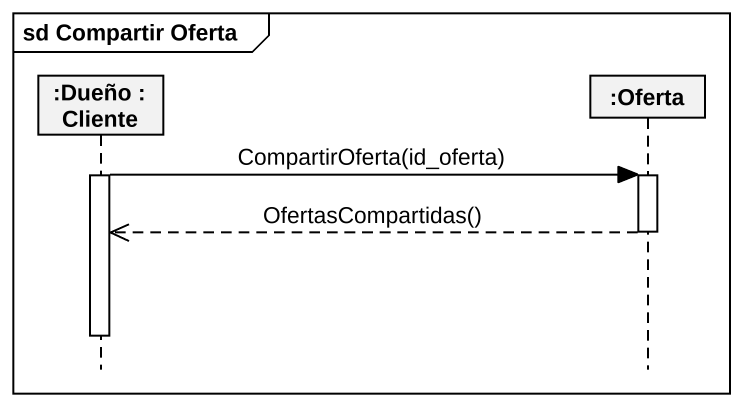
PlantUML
@startuml
mainframe sd Compartir Oferta
hide footbox
participant ":Dueño : Cliente" as Dueño
participant ":Oferta" as Oferta

activate Dueño
Dueño -> Oferta : CompartirOferta(id_oferta)
activate Oferta
Oferta -->> Dueño : OfertasCompartidas()
deactivate Oferta
deactivate Dueño
@enduml
